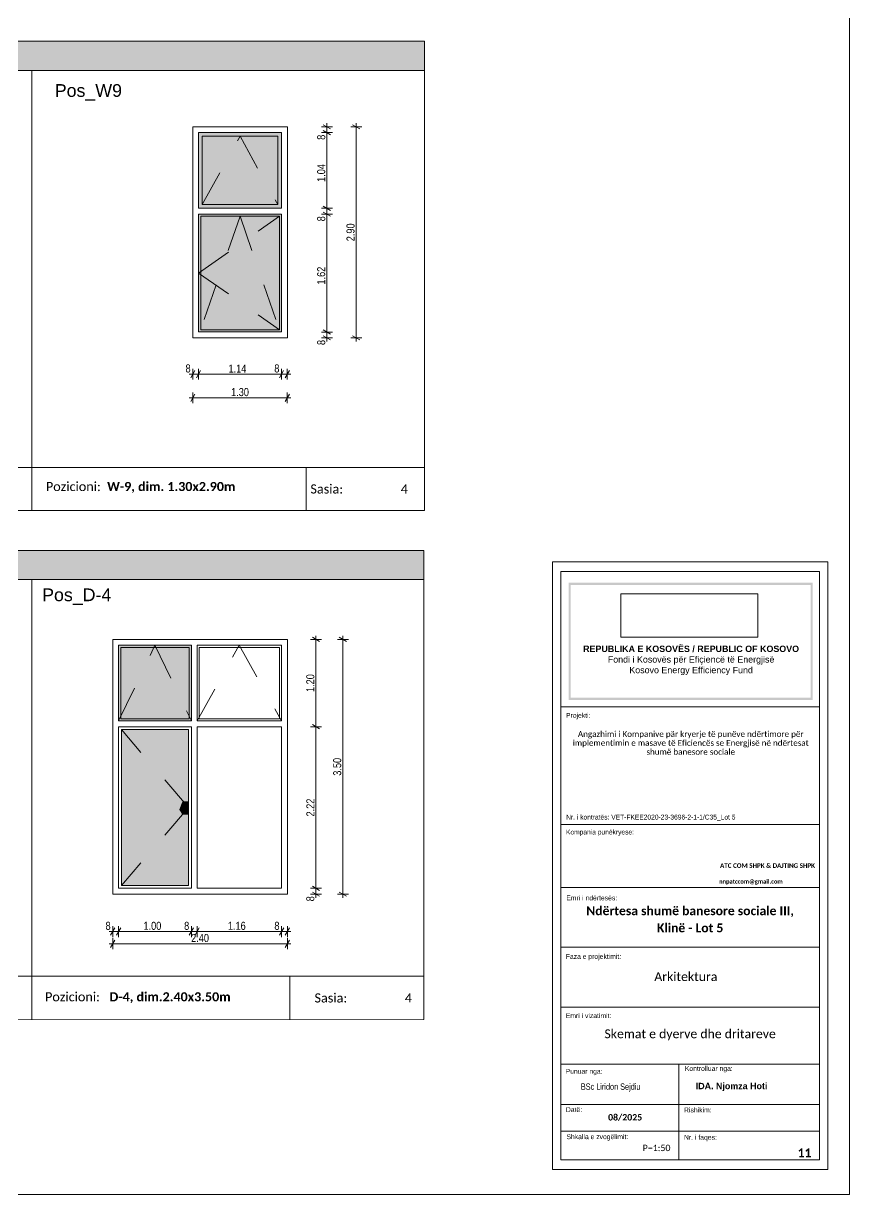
# Model space of a CAD drawing. Header units: millimetres. Extents: x 2825558 to 2855058, y -67651 to -43102.
# Drawn here: x 2843703 to 2855058, y -67651 to -51559 of the extents above; entities that cross this region are included whole.
import ezdxf

# ---------------------------------------------------------------- set-up
doc = ezdxf.new("R2010")
doc.units = ezdxf.units.MM
doc.header["$MEASUREMENT"] = 0
doc.header["$XCLIPFRAME"] = 0
doc.linetypes.add('thk_line_type', pattern=[1000, 500, -500])
for name, color, linetype, lineweight in [('Annotation - Text_Pen_No__1', 7, 'Continuous', 0), ('Dimensioning - General_Pen_No__1', 7, 'Continuous', 0), ('Dimensioning - General_Pen_No__41', 7, 'Continuous', 0), ('Lines_Pen_No__1', 7, 'Continuous', 0), ('Lines_Pen_No__41', 7, 'Continuous', 0), ('Shell - Roof_Pen_No__1', 7, 'Continuous', 0), ('Shell - Roof_Pen_No__21', 7, 'Continuous', 0), ('Shell - Roof_Pen_No__41', 7, 'Continuous', 0), ('Structural - Bearing_Pen_No__1', 7, 'Continuous', 0), ('Text blocks_Pen_No__1', 7, 'Continuous', 0)]:
    doc.layers.add(name, color=color, linetype=linetype, lineweight=lineweight)
doc.layers.add('Dimensioning - General', color=7, linetype='Continuous')
doc.layers.add('Drawing & Figure', color=7, linetype='Continuous')
for name, color, linetype, lineweight, true_color in [('Shell - Roof_Pen_No__61', 7, 'Continuous', 0, 0x6a6a6a), ('Structural - Bearing_Pen_No__102', 7, 'Continuous', 0, 0xcccccc), ('Structural - Bearing_Pen_No__105', 7, 'Continuous', 0, 0xcae6ff), ('Structural - Bearing_Pen_No__84', 7, 'Continuous', 0, 0x41c341), ('Structural - Bearing_Pen_No__86', 7, 'Continuous', 0, 0x5555ff)]:
    doc.layers.add(name, color=color, linetype=linetype, lineweight=lineweight, true_color=true_color)
doc.styles.add('GENERATED_STYLE_1', font='')
doc.styles.add('GENERATED_STYLE_2', font='')
doc.styles.add('GENERATED_STYLE_3', font='')
doc.styles.add('GENERATED_STYLE_4', font='')
doc.styles.add('GENERATED_STYLE_5', font='')
doc.styles.add('GENERATED_STYLE_6', font='')
doc.styles.get('GENERATED_STYLE_1').set_extended_font_data('Arial Narrow')
doc.styles.get('GENERATED_STYLE_2').set_extended_font_data('Arial')
doc.styles.get('GENERATED_STYLE_3').set_extended_font_data('Arial', bold=True)
doc.styles.get('GENERATED_STYLE_4').set_extended_font_data('Calibri', bold=True)
doc.styles.get('GENERATED_STYLE_5').set_extended_font_data('Calibri Light')
doc.styles.get('GENERATED_STYLE_6').set_extended_font_data('Calibri')
doc.dimstyles.new('GENERATED_STYLE__1', dxfattribs={"dimtxt": 110.000002, "dimasz": 76, "dimexe": 0.18, "dimexo": 3, "dimgap": 0.09, "dimtad": 1, "dimlfac": 0.001, "dimzin": 0, "dimdsep": 46, "dimtxsty": 'GENERATED_STYLE_1', "dimblk": 'ARROWHEAD_2', "dimblk1": 'ARROWHEAD_2', "dimblk2": 'ARROWHEAD_2', "dimcen": 0.09, "dimclrd": 7, "dimclre": 7, "dimclrt": 7, "dimadec": 0, "dimazin": 0, "dimtfac": 1, "dimtdec": 4, "dimtmove": 0, "dimatfit": 3, "dimfxl": 1, "dimtolj": 1, "dimtzin": 0, "dimarcsym": 0})
doc.dimstyles.new('GENERATED_STYLE__2', dxfattribs={"dimtxt": 110.000002, "dimasz": 76, "dimexe": 0.18, "dimexo": 3, "dimgap": 0.09, "dimtad": 1, "dimtih": 1, "dimtoh": 1, "dimlfac": 0.001, "dimzin": 0, "dimdsep": 46, "dimtxsty": 'GENERATED_STYLE_1', "dimblk": 'ARROWHEAD_2', "dimblk1": 'ARROWHEAD_2', "dimblk2": 'ARROWHEAD_2', "dimcen": 0.09, "dimclrd": 7, "dimclre": 7, "dimclrt": 7, "dimadec": 0, "dimazin": 0, "dimtfac": 1, "dimtdec": 4, "dimtmove": 0, "dimatfit": 3, "dimfxl": 1, "dimtolj": 1, "dimtzin": 0, "dimarcsym": 0})
picture_1 = doc.add_image_def('image1.png', size_in_pixel=(354, 134))

# ---------------------------------------------------------------- blocks, each defined once
blk = doc.blocks.new('*D107', base_point=(2247654, -76425))
at = {"layer": 'Dimensioning - General_Pen_No__1', "color": 7, "linetype": 'Continuous', "lineweight": 0}
for p, q in [((2844882, -64037), (2844931, -64037)), ((2844960, -63987), (2844902, -64087)), ((2844931, -64112), (2844931, -63962)), ((2844931, -64037), (2845011, -64037)), ((2845040, -63987), (2844982, -64087)), ((2845011, -64112), (2845011, -63962))]:
    blk.add_line(p, q, dxfattribs=at)
at = {"layer": 'Dimensioning - General_Pen_No__1', "color": 7, "lineweight": 0, "insert": (2844832, -64015), "char_height": 110, "attachment_point": 7, "style": 'GENERATED_STYLE_1'}
blk.add_mtext('\\A1;{\\pql;\\fArial Narrow|b0|i0|c0|p34;8}', dxfattribs=at)
blk = doc.blocks.new('ARROWHEAD_2')
at = {"color": 0, "linetype": 'Continuous', "lineweight": 0}
for p, q in [((0, 0), (-1, 0)), ((-0.38, -0.66), (0.38, 0.66))]:
    blk.add_line(p, q, dxfattribs=at)
blk = doc.blocks.new('*D108', base_point=(2247654, -76425))
at = {"layer": 'Dimensioning - General_Pen_No__1', "color": 7, "linetype": 'Continuous', "lineweight": 0}
for p, q in [((2845040, -63987), (2844982, -64087)), ((2845011, -64112), (2845011, -63962)), ((2845011, -64037), (2846011, -64037)), ((2846040, -63987), (2845982, -64087)), ((2846011, -64112), (2846011, -63962))]:
    blk.add_line(p, q, dxfattribs=at)
at = {"layer": 'Dimensioning - General_Pen_No__1', "color": 7, "lineweight": 0, "char_height": 110, "attachment_point": 7, "style": 'GENERATED_STYLE_1'}
for s, insert in [('\\A1;{\\pql;\\fArial Narrow|b0|i0|c0|p34;1.00}', (2845353, -64015)), ('\\A1;{\\pql;\\fArial Narrow|b0|i0|c0|p34;8}', (2845912, -64015))]:
    blk.add_mtext(s, dxfattribs=dict(at, insert=insert))
blk = doc.blocks.new('*D109', base_point=(2247654, -76425))
at = {"layer": 'Dimensioning - General_Pen_No__1', "color": 7, "linetype": 'Continuous', "lineweight": 0}
for p, q in [((2846040, -63987), (2845982, -64087)), ((2846011, -64112), (2846011, -63962)), ((2846011, -64037), (2846091, -64037)), ((2846120, -63987), (2846062, -64087)), ((2846091, -64112), (2846091, -63962))]:
    blk.add_line(p, q, dxfattribs=at)
blk = doc.blocks.new('*D110', base_point=(2247654, -76425))
at = {"layer": 'Dimensioning - General_Pen_No__1', "color": 7, "linetype": 'Continuous', "lineweight": 0}
for p, q in [((2846120, -63987), (2846062, -64087)), ((2846091, -64112), (2846091, -63962)), ((2846091, -64037), (2847251, -64037)), ((2847280, -63987), (2847222, -64087)), ((2847251, -64112), (2847251, -63962))]:
    blk.add_line(p, q, dxfattribs=at)
at = {"layer": 'Dimensioning - General_Pen_No__1', "color": 7, "lineweight": 0, "char_height": 110, "attachment_point": 7, "style": 'GENERATED_STYLE_1'}
for s, insert in [('\\A1;{\\pql;\\fArial Narrow|b0|i0|c0|p34;1.16}', (2846513, -64015)), ('\\A1;{\\pql;\\fArial Narrow|b0|i0|c0|p34;8}', (2847152, -64015))]:
    blk.add_mtext(s, dxfattribs=dict(at, insert=insert))
blk = doc.blocks.new('*D111', base_point=(2247654, -76425))
at = {"layer": 'Dimensioning - General_Pen_No__1', "color": 7, "linetype": 'Continuous', "lineweight": 0}
for p, q in [((2847280, -63987), (2847222, -64087)), ((2847251, -64112), (2847251, -63962)), ((2847251, -64037), (2847331, -64037)), ((2847302, -64087), (2847360, -63987)), ((2847331, -64112), (2847331, -63962)), ((2847331, -64037), (2847380, -64037))]:
    blk.add_line(p, q, dxfattribs=at)
blk = doc.blocks.new('*D112', base_point=(2247654, -76425))
at = {"layer": 'Dimensioning - General_Pen_No__1', "color": 7, "linetype": 'Continuous', "lineweight": 0}
for p, q in [((2844882, -64204), (2844931, -64204)), ((2844960, -64154), (2844902, -64254)), ((2844931, -64279), (2844931, -64129)), ((2844931, -64204), (2847331, -64204)), ((2847302, -64254), (2847360, -64154)), ((2847331, -64279), (2847331, -64129)), ((2847331, -64204), (2847380, -64204))]:
    blk.add_line(p, q, dxfattribs=at)
at = {"layer": 'Dimensioning - General_Pen_No__1', "color": 7, "lineweight": 0, "insert": (2846008, -64182), "char_height": 110, "attachment_point": 7, "style": 'GENERATED_STYLE_1'}
blk.add_mtext('\\A1;{\\pql;\\fArial Narrow|b0|i0|c0|p34;2.40}', dxfattribs=at)
blk = doc.blocks.new('*D113', base_point=(2247654, -76425))
at = {"layer": 'Dimensioning - General_Pen_No__1', "color": 7, "linetype": 'Continuous', "lineweight": 0}
for p, q in [((2847799, -63443), (2847649, -63443)), ((2847799, -63523), (2847649, -63523)), ((2847674, -63414), (2847774, -63472)), ((2847674, -63494), (2847774, -63552)), ((2847724, -63523), (2847724, -63443)), ((2847724, -63572), (2847724, -63523))]:
    blk.add_line(p, q, dxfattribs=at)
at = {"layer": 'Dimensioning - General_Pen_No__1', "color": 7, "lineweight": 0, "insert": (2847702, -63622), "char_height": 110, "attachment_point": 7, "rotation": 90, "style": 'GENERATED_STYLE_1'}
blk.add_mtext('\\A1;{\\pql;\\fArial Narrow|b0|i0|c0|p34;8}', dxfattribs=at)
blk = doc.blocks.new('*D114', base_point=(2247654, -76425))
at = {"layer": 'Dimensioning - General_Pen_No__1', "color": 7, "linetype": 'Continuous', "lineweight": 0}
for p, q in [((2847799, -61223), (2847649, -61223)), ((2847674, -61194), (2847774, -61252)), ((2847724, -63443), (2847724, -61223)), ((2847799, -63443), (2847649, -63443)), ((2847674, -63414), (2847774, -63472))]:
    blk.add_line(p, q, dxfattribs=at)
at = {"layer": 'Dimensioning - General_Pen_No__1', "color": 7, "lineweight": 0, "insert": (2847702, -62456), "char_height": 110, "attachment_point": 7, "rotation": 90, "style": 'GENERATED_STYLE_1'}
blk.add_mtext('\\A1;{\\pql;\\fArial Narrow|b0|i0|c0|p34;2.22}', dxfattribs=at)
blk = doc.blocks.new('*D115', base_point=(2247654, -76425))
at = {"layer": 'Dimensioning - General_Pen_No__1', "color": 7, "linetype": 'Continuous', "lineweight": 0}
for p, q in [((2847799, -60023), (2847649, -60023)), ((2847774, -60052), (2847674, -59994)), ((2847724, -60023), (2847724, -59974)), ((2847724, -61223), (2847724, -60023)), ((2847799, -61223), (2847649, -61223)), ((2847674, -61194), (2847774, -61252))]:
    blk.add_line(p, q, dxfattribs=at)
at = {"layer": 'Dimensioning - General_Pen_No__1', "color": 7, "lineweight": 0, "insert": (2847702, -60746), "char_height": 110, "attachment_point": 7, "rotation": 90, "style": 'GENERATED_STYLE_1'}
blk.add_mtext('\\A1;{\\pql;\\fArial Narrow|b0|i0|c0|p34;1.20}', dxfattribs=at)
blk = doc.blocks.new('*D116', base_point=(2247654, -76425))
at = {"layer": 'Dimensioning - General_Pen_No__1', "color": 7, "linetype": 'Continuous', "lineweight": 0}
for p, q in [((2848169, -60023), (2848019, -60023)), ((2848144, -60052), (2848044, -59994)), ((2848094, -60023), (2848094, -59974)), ((2848094, -63523), (2848094, -60023)), ((2848169, -63523), (2848019, -63523)), ((2848044, -63494), (2848144, -63552)), ((2848094, -63572), (2848094, -63523))]:
    blk.add_line(p, q, dxfattribs=at)
at = {"layer": 'Dimensioning - General_Pen_No__1', "color": 7, "lineweight": 0, "insert": (2848072, -61896), "char_height": 110, "attachment_point": 7, "rotation": 90, "style": 'GENERATED_STYLE_1'}
blk.add_mtext('\\A1;{\\pql;\\fArial Narrow|b0|i0|c0|p34;3.50}', dxfattribs=at)
blk = doc.blocks.new('*D117', base_point=(2247654, -76425))
at = {"layer": 'Dimensioning - General_Pen_No__1', "color": 7, "linetype": 'Continuous', "lineweight": 0}
for p, q in [((2846030, -56453), (2846030, -56303)), ((2846110, -56453), (2846110, -56303)), ((2845981, -56378), (2846030, -56378)), ((2846059, -56328), (2846002, -56428)), ((2846030, -56378), (2846110, -56378)), ((2846139, -56328), (2846082, -56428))]:
    blk.add_line(p, q, dxfattribs=at)
at = {"layer": 'Dimensioning - General_Pen_No__1', "color": 7, "lineweight": 0, "insert": (2845931, -56356), "char_height": 110, "attachment_point": 7, "style": 'GENERATED_STYLE_1'}
blk.add_mtext('\\A1;{\\pql;\\fArial Narrow|b0|i0|c0|p34;8}', dxfattribs=at)
blk = doc.blocks.new('*D118', base_point=(2247654, -76425))
at = {"layer": 'Dimensioning - General_Pen_No__1', "color": 7, "linetype": 'Continuous', "lineweight": 0}
for p, q in [((2846110, -56453), (2846110, -56303)), ((2847250, -56453), (2847250, -56303)), ((2846139, -56328), (2846082, -56428)), ((2846110, -56378), (2847250, -56378)), ((2847279, -56328), (2847222, -56428))]:
    blk.add_line(p, q, dxfattribs=at)
at = {"layer": 'Dimensioning - General_Pen_No__1', "color": 7, "lineweight": 0, "char_height": 110, "attachment_point": 7, "style": 'GENERATED_STYLE_1'}
for s, insert in [('\\A1;{\\pql;\\fArial Narrow|b0|i0|c0|p34;1.14}', (2846522, -56356)), ('\\A1;{\\pql;\\fArial Narrow|b0|i0|c0|p34;8}', (2847151, -56356))]:
    blk.add_mtext(s, dxfattribs=dict(at, insert=insert))
blk = doc.blocks.new('*D119', base_point=(2247654, -76425))
at = {"layer": 'Dimensioning - General_Pen_No__1', "color": 7, "linetype": 'Continuous', "lineweight": 0}
for p, q in [((2847250, -56453), (2847250, -56303)), ((2847330, -56453), (2847330, -56303)), ((2847279, -56328), (2847222, -56428)), ((2847250, -56378), (2847330, -56378)), ((2847302, -56428), (2847359, -56328)), ((2847330, -56378), (2847379, -56378))]:
    blk.add_line(p, q, dxfattribs=at)
blk = doc.blocks.new('*D120', base_point=(2247654, -76425))
at = {"layer": 'Dimensioning - General_Pen_No__1', "color": 7, "linetype": 'Continuous', "lineweight": 0}
for p, q in [((2846030, -56778), (2846030, -56628)), ((2847330, -56778), (2847330, -56628)), ((2845981, -56703), (2846030, -56703)), ((2846059, -56653), (2846002, -56753)), ((2846030, -56703), (2847330, -56703)), ((2847302, -56753), (2847359, -56653)), ((2847330, -56703), (2847379, -56703))]:
    blk.add_line(p, q, dxfattribs=at)
at = {"layer": 'Dimensioning - General_Pen_No__1', "color": 7, "lineweight": 0, "insert": (2846557, -56681), "char_height": 110, "attachment_point": 7, "style": 'GENERATED_STYLE_1'}
blk.add_mtext('\\A1;{\\pql;\\fArial Narrow|b0|i0|c0|p34;1.30}', dxfattribs=at)
blk = doc.blocks.new('*D121', base_point=(2247654, -76425))
at = {"layer": 'Dimensioning - General_Pen_No__1', "color": 7, "linetype": 'Continuous', "lineweight": 0}
for p, q in [((2847949, -55799), (2847799, -55799)), ((2847824, -55770), (2847924, -55828)), ((2847874, -55879), (2847874, -55799)), ((2847949, -55879), (2847799, -55879)), ((2847824, -55850), (2847924, -55908)), ((2847874, -55928), (2847874, -55879))]:
    blk.add_line(p, q, dxfattribs=at)
at = {"layer": 'Dimensioning - General_Pen_No__1', "color": 7, "lineweight": 0, "insert": (2847852, -55978), "char_height": 110, "attachment_point": 7, "rotation": 90, "style": 'GENERATED_STYLE_1'}
blk.add_mtext('\\A1;{\\pql;\\fArial Narrow|b0|i0|c0|p34;8}', dxfattribs=at)
blk = doc.blocks.new('*D122', base_point=(2247654, -76425))
at = {"layer": 'Dimensioning - General_Pen_No__1', "color": 7, "linetype": 'Continuous', "lineweight": 0}
for p, q in [((2847949, -54179), (2847799, -54179)), ((2847824, -54150), (2847924, -54208)), ((2847874, -55799), (2847874, -54179)), ((2847949, -55799), (2847799, -55799)), ((2847824, -55770), (2847924, -55828))]:
    blk.add_line(p, q, dxfattribs=at)
at = {"layer": 'Dimensioning - General_Pen_No__1', "color": 7, "lineweight": 0, "char_height": 110, "attachment_point": 7, "rotation": 90, "style": 'GENERATED_STYLE_1'}
for s, insert in [('\\A1;{\\pql;\\fArial Narrow|b0|i0|c0|p34;8}', (2847852, -54278)), ('\\A1;{\\pql;\\fArial Narrow|b0|i0|c0|p34;1.62}', (2847852, -55147))]:
    blk.add_mtext(s, dxfattribs=dict(at, insert=insert))
blk = doc.blocks.new('*D123', base_point=(2247654, -76425))
at = {"layer": 'Dimensioning - General_Pen_No__1', "color": 7, "linetype": 'Continuous', "lineweight": 0}
for p, q in [((2847824, -54070), (2847924, -54128)), ((2847949, -54099), (2847799, -54099)), ((2847949, -54179), (2847799, -54179)), ((2847824, -54150), (2847924, -54208)), ((2847874, -54179), (2847874, -54099))]:
    blk.add_line(p, q, dxfattribs=at)
blk = doc.blocks.new('*D124', base_point=(2247654, -76425))
at = {"layer": 'Dimensioning - General_Pen_No__1', "color": 7, "linetype": 'Continuous', "lineweight": 0}
for p, q in [((2847949, -53059), (2847799, -53059)), ((2847824, -53030), (2847924, -53088)), ((2847874, -54099), (2847874, -53059)), ((2847824, -54070), (2847924, -54128)), ((2847949, -54099), (2847799, -54099))]:
    blk.add_line(p, q, dxfattribs=at)
at = {"layer": 'Dimensioning - General_Pen_No__1', "color": 7, "lineweight": 0, "char_height": 110, "attachment_point": 7, "rotation": 90, "style": 'GENERATED_STYLE_1'}
for s, insert in [('\\A1;{\\pql;\\fArial Narrow|b0|i0|c0|p34;8}', (2847852, -53158)), ('\\A1;{\\pql;\\fArial Narrow|b0|i0|c0|p34;1.04}', (2847852, -53737))]:
    blk.add_mtext(s, dxfattribs=dict(at, insert=insert))
blk = doc.blocks.new('*D125', base_point=(2247654, -76425))
at = {"layer": 'Dimensioning - General_Pen_No__1', "color": 7, "linetype": 'Continuous', "lineweight": 0}
for p, q in [((2847874, -52979), (2847874, -52930)), ((2847949, -52979), (2847799, -52979)), ((2847949, -53059), (2847799, -53059)), ((2847924, -53008), (2847824, -52950)), ((2847824, -53030), (2847924, -53088)), ((2847874, -53059), (2847874, -52979))]:
    blk.add_line(p, q, dxfattribs=at)
blk = doc.blocks.new('*D126', base_point=(2247654, -76425))
at = {"layer": 'Dimensioning - General_Pen_No__1', "color": 7, "linetype": 'Continuous', "lineweight": 0}
for p, q in [((2848277, -52979), (2848277, -52930)), ((2848352, -52979), (2848202, -52979)), ((2848327, -53008), (2848227, -52950)), ((2848277, -55879), (2848277, -52979)), ((2848352, -55879), (2848202, -55879)), ((2848227, -55850), (2848327, -55908)), ((2848277, -55928), (2848277, -55879))]:
    blk.add_line(p, q, dxfattribs=at)
at = {"layer": 'Dimensioning - General_Pen_No__1', "color": 7, "lineweight": 0, "insert": (2848255, -54552), "char_height": 110, "attachment_point": 7, "rotation": 90, "style": 'GENERATED_STYLE_1'}
blk.add_mtext('\\A1;{\\pql;\\fArial Narrow|b0|i0|c0|p34;2.90}', dxfattribs=at)

msp = doc.modelspace()

# ---------------------------------------------------------------- hatches: boundary and pattern name
at = {"layer": 'Structural - Bearing_Pen_No__1', "linetype": 'Continuous', "lineweight": 0}
msp.add_hatch(color=9, dxfattribs=at).paths.add_polyline_path([(2845970.975, -62332.949), (2845970.975, -62252.747), (2845892.908, -62252.747), (2845852.807, -62358.728), (2845892.908, -62424.609), (2845970.975, -62424.609)])
at = {"layer": 'Structural - Bearing_Pen_No__102', "linetype": 'Continuous', "lineweight": 0, "true_color": 0xf2f2f2}
msp.add_hatch(color=7, dxfattribs=at).paths.add_polyline_path([(2849217.419, -51804.288), (2827617.97, -51804.288), (2827617.97, -52205.065), (2849217.419, -52205.065)])
at = {"layer": 'Structural - Bearing_Pen_No__105', "linetype": 'Continuous', "lineweight": 0, "true_color": 0xf1f8ff}
for points in [[(2846110.37, -54098.719), (2847250.37, -54098.719), (2847250.37, -53058.719), (2846110.37, -53058.719)], [(2846160.914, -54048.175), (2847199.826, -54048.175), (2847199.826, -53109.263), (2846160.914, -53109.263)], [(2846110.37, -55798.719), (2847250.37, -55798.719), (2847250.37, -54178.719), (2846110.37, -54178.719)], [(2846110.37, -55798.719), (2847250.37, -55798.719), (2847250.37, -54178.719), (2846110.37, -54178.719)], [(2846010.975, -60102.949), (2845010.975, -60102.949), (2845010.975, -61142.949), (2846010.975, -61142.949)], [(2845050.975, -63402.949), (2845970.975, -63402.949), (2845970.975, -61262.949), (2845050.975, -61262.949)]]:
    msp.add_hatch(color=7, dxfattribs=at).paths.add_polyline_path(points)
at = {"layer": 'Structural - Bearing_Pen_No__84', "linetype": 'Continuous', "lineweight": 0, "true_color": 0xcff0cf}
msp.add_hatch(color=254, dxfattribs=at).paths.add_polyline_path([(2849208.053, -58799.92), (2827617.97, -58799.92), (2827617.97, -59200.697), (2849208.053, -59200.697)])
at = {"layer": 'Structural - Bearing_Pen_No__86', "linetype": 'Continuous', "lineweight": 0, "true_color": 0x5555ff}
for points in [[(2851195.908, -59244.399), (2851831.528, -59244.399), (2851831.528, -59273.208), (2851224.717, -59273.208), (2851224.717, -60786.282), (2851195.908, -60786.282)], [(2851500.976, -59273.208), (2851500.976, -59244.399), (2854551.86, -59244.399), (2854551.86, -60786.282), (2854523.051, -60786.282), (2854523.051, -59273.208)], [(2851195.908, -60260.899), (2851224.717, -60260.899), (2851224.717, -60824.981), (2851831.528, -60824.981), (2851831.528, -60853.79), (2851195.908, -60853.79)], [(2851500.976, -60853.79), (2851500.976, -60824.981), (2854523.051, -60824.981), (2854523.051, -60260.899), (2854551.86, -60260.899), (2854551.86, -60853.79)]]:
    msp.add_hatch(color=173, dxfattribs=at).paths.add_polyline_path(points)

# ---------------------------------------------------------------- linework, layer by layer
at = {"layer": 'Lines_Pen_No__1', "color": 7, "linetype": 'Continuous', "lineweight": 0}
for p, q in [((2843817.557, -52205.065), (2843817.557, -58250.33)), ((2849217.419, -52205.065), (2849217.419, -58250.33))]:
    msp.add_line(p, q, dxfattribs=at)
at = {"layer": 'Lines_Pen_No__41', "color": 7, "linetype": 'Continuous', "lineweight": 0}
for p, q in [((2846110.37, -54098.719), (2847250.37, -54098.719)), ((2846110.37, -54178.719), (2847250.37, -54178.719)), ((2846139.61, -54208.016), (2847221.016, -54208.016)), ((2840286.459, -58250.33), (2849217.419, -58250.33)), ((2841335.164, -59200.697), (2846502.89, -59200.697)), ((2843817.557, -59200.697), (2843817.557, -65247.719)), ((2843817.557, -59200.697), (2843817.557, -65247.719)), ((2843817.557, -59200.697), (2843817.557, -65247.719)), ((2843817.557, -59200.697), (2843817.557, -65247.719)), ((2843817.557, -65247.719), (2843817.557, -59200.697)), ((2843817.557, -59200.697), (2843817.557, -65247.719)), ((2843817.557, -59200.697), (2843817.557, -65245.961)), ((2843817.557, -59200.697), (2843817.557, -65245.961)), ((2843817.557, -59200.697), (2843817.557, -65245.961)), ((2843817.557, -59200.697), (2843817.557, -65245.961)), ((2843817.557, -65245.961), (2843817.557, -59200.697)), ((2843817.557, -59200.697), (2843817.557, -65248.743)), ((2843817.557, -65247.719), (2843817.557, -59200.697)), ((2849208.053, -65247.719), (2849208.053, -59200.697)), ((2846010.975, -61142.949), (2846010.975, -60102.949)), ((2846090.975, -61142.949), (2846090.975, -60102.949)), ((2847250.975, -61142.949), (2847250.975, -60102.949)), ((2845010.975, -61142.949), (2845910.975, -61142.949)), ((2845990.975, -61142.949), (2846010.975, -61142.949)), ((2846090.975, -61142.949), (2846590.975, -61142.949)), ((2846481.584, -61142.949), (2847250.975, -61142.949)), ((2845010.975, -61222.949), (2846001.671, -61222.949)), ((2845050.975, -61262.949), (2845970.975, -61262.949)), ((2845970.975, -63402.949), (2845970.975, -61262.949)), ((2845990.975, -61222.949), (2846010.975, -61222.949)), ((2846010.975, -63442.949), (2846010.975, -61222.949)), ((2846090.975, -63442.949), (2846090.975, -61222.949)), ((2846090.975, -61222.949), (2847250.975, -61222.949)), ((2846660.975, -61222.949), (2847250.975, -61222.949)), ((2827617.97, -64651.99), (2849208.053, -64651.99)), ((2849208.053, -65246.95), (2827617.97, -65250.867))]:
    msp.add_line(p, q, dxfattribs=at)
at = {"layer": 'Lines_Pen_No__41', "color": 7, "linetype": 'thk_line_type', "lineweight": 0}
for p, q in [((2846110.37, -54988.719), (2847221.016, -54208.016)), ((2846680.313, -54208.016), (2846139.61, -55769.422)), ((2846680.313, -54208.016), (2847221.016, -55769.422)), ((2846110.37, -54988.719), (2847221.016, -55769.422)), ((2845970.975, -62332.949), (2845050.975, -61262.949)), ((2845970.975, -62332.949), (2845050.975, -63402.949))]:
    msp.add_line(p, q, dxfattribs=at)
at = {"layer": 'Lines_Pen_No__41', "color": 7, "linetype": 'Continuous', "lineweight": 0}
for points in [[(2846030.37, -55878.719), (2847330.37, -55878.719), (2847330.37, -52978.719), (2846030.37, -52978.719)], [(2844930.975, -63522.949), (2847330.975, -63522.949), (2847330.975, -60022.949), (2844930.975, -60022.949)]]:
    msp.add_lwpolyline(points, close=True, dxfattribs=at)
for points in [[(2846110.37, -54178.719), (2846110.37, -55798.719), (2847250.37, -55798.719), (2847250.37, -54178.719)], [(2846139.61, -54208.016), (2846139.61, -55769.422), (2847221.016, -55769.422), (2847221.016, -54208.016)], [(2845910.975, -60102.949), (2845010.975, -60102.949), (2845010.975, -61142.949)], [(2846010.975, -60102.949), (2845990.975, -60102.949)], [(2847250.975, -60102.949), (2846090.975, -60102.949)], [(2845010.975, -61222.949), (2845010.975, -63442.949), (2846010.975, -63442.949)], [(2845050.975, -61262.949), (2845050.975, -63402.949), (2845870.975, -63402.949)], [(2846660.975, -63442.949), (2847250.975, -63442.949), (2847250.975, -61222.949)], [(2846090.975, -63442.949), (2846660.975, -63442.949)]]:
    msp.add_lwpolyline(points, dxfattribs=at)
at = {"layer": 'Shell - Roof_Pen_No__1', "color": 7, "linetype": 'thk_line_type', "lineweight": 0}
for p, q in [((2846160.914, -54048.175), (2846680.37, -53109.263)), ((2846680.37, -53109.263), (2847199.826, -54048.175)), ((2845010.975, -61142.949), (2845510.975, -60102.949)), ((2845510.975, -60102.949), (2846010.975, -61142.949)), ((2846090.975, -61142.949), (2846667.306, -60102.949)), ((2846667.306, -60102.949), (2847250.975, -61142.949))]:
    msp.add_line(p, q, dxfattribs=at)
at = {"layer": 'Shell - Roof_Pen_No__1', "color": 7, "linetype": 'Continuous', "lineweight": 0}
for p, q in [((2850974.596, -58956.689), (2854757.579, -58956.689)), ((2850974.596, -62568.344), (2850974.596, -58956.689)), ((2854757.579, -58956.689), (2854757.579, -67306.847)), ((2851089.832, -62568.344), (2851089.832, -59087.945)), ((2851089.832, -59087.945), (2854642.343, -59087.945)), ((2854642.343, -59087.945), (2854642.343, -62568.344)), ((2845981.592, -60132.332), (2845040.358, -60132.332)), ((2845040.358, -60132.332), (2845040.358, -61113.566)), ((2845981.592, -61113.566), (2845981.592, -60132.332)), ((2847221.592, -60132.332), (2846120.358, -60132.332)), ((2846120.358, -60132.332), (2846120.358, -61113.566)), ((2847221.592, -61113.566), (2847221.592, -60132.332)), ((2854642.343, -60950.26), (2851089.832, -60950.26)), ((2845040.358, -61113.566), (2845981.592, -61113.566)), ((2846120.358, -61113.566), (2847221.592, -61113.566)), ((2851089.832, -67171.613), (2851089.832, -61232.941)), ((2854642.343, -61232.941), (2854642.343, -67171.613)), ((2854642.343, -62568.344), (2851089.832, -62568.344)), ((2854642.343, -62568.344), (2851089.832, -62568.344)), ((2854642.343, -63432.426), (2851089.832, -63432.426)), ((2854642.343, -64253.489), (2851089.832, -64253.489)), ((2854642.343, -65074.551), (2851089.832, -65074.551)), ((2854642.343, -65860.664), (2851089.832, -65860.664)), ((2852711.751, -65860.664), (2852711.751, -67171.613)), ((2854642.343, -66414.178), (2851089.832, -66414.178)), ((2854642.343, -66778.105), (2851089.832, -66778.105)), ((2854642.343, -67171.613), (2851089.832, -67171.613)), ((2854757.579, -67306.847), (2850974.596, -67306.847))]:
    msp.add_line(p, q, dxfattribs=at)
at = {"layer": 'Shell - Roof_Pen_No__21', "color": 7, "linetype": 'Continuous', "lineweight": 0}
for p, q in [((2855057.579, -67651.285), (2855057.579, -43102.356)), ((2855057.579, -67651.285), (2855057.579, -53252.356)), ((2825557.579, -67651.285), (2855057.579, -67651.285))]:
    msp.add_line(p, q, dxfattribs=at)
at = {"layer": 'Shell - Roof_Pen_No__41', "color": 7, "linetype": 'Continuous', "lineweight": 0}
for p, q in [((2827617.97, -57658.572), (2849217.419, -57658.572)), ((2847589.811, -57658.572), (2847589.811, -58250.33)), ((2847363.581, -64651.99), (2847363.581, -65247.719))]:
    msp.add_line(p, q, dxfattribs=at)
at = {"layer": 'Shell - Roof_Pen_No__61', "color": 251, "linetype": 'Continuous', "lineweight": 0, "true_color": 0x6a6a6a}
msp.add_line((2850974.596, -67306.847), (2850974.596, -61232.941), dxfattribs=at)
at = {"layer": 'Structural - Bearing_Pen_No__1', "color": 7, "linetype": 'Continuous', "lineweight": 0, "flags": 128}
for points in [[(2849217.419, -51804.288), (2827617.97, -51804.288), (2827617.97, -52205.065), (2849217.419, -52205.065)], [(2846110.37, -54098.719), (2847250.37, -54098.719), (2847250.37, -53058.719), (2846110.37, -53058.719)], [(2846160.914, -54048.175), (2847199.826, -54048.175), (2847199.826, -53109.263), (2846160.914, -53109.263)], [(2846110.37, -55798.719), (2847250.37, -55798.719), (2847250.37, -54178.719), (2846110.37, -54178.719)], [(2846110.37, -55798.719), (2847250.37, -55798.719), (2847250.37, -54178.719), (2846110.37, -54178.719)], [(2849208.053, -58799.92), (2827617.97, -58799.92), (2827617.97, -59200.697), (2849208.053, -59200.697)], [(2846010.975, -60102.949), (2845010.975, -60102.949), (2845010.975, -61142.949), (2846010.975, -61142.949)], [(2845050.975, -63402.949), (2845970.975, -63402.949), (2845970.975, -61262.949), (2845050.975, -61262.949)], [(2845970.975, -62332.949), (2845970.975, -62252.747), (2845892.908, -62252.747), (2845852.807, -62358.728), (2845892.908, -62424.609), (2845970.975, -62424.609)]]:
    msp.add_lwpolyline(points, close=True, dxfattribs=at)

# ---------------------------------------------------------------- texts
at = {"layer": 'Annotation - Text_Pen_No__1', "color": 7}
for s, style, p in [('IDA. Njomza Hoti', 'GENERATED_STYLE_3', (2852943.321, -66203.246)), ('08/2025', 'GENERATED_STYLE_4', (2851738.777, -66633.308))]:
    msp.add_text(s, height=87.5, dxfattribs=dict(at, style=style)).set_placement(p)
at = {"layer": 'Annotation - Text_Pen_No__1', "color": 7, "linetype": 'Continuous', "lineweight": 0, "attachment_point": 2}
for s, insert, char_height, style in [('\\A1;{\\pqc;\\fArial|b1|i0|c0|p34;REPUBLIKA E KOSOVËS / REPUBLIC OF KOSOVO\\P\\pqc;\\fArial|b0|i0|c0|p34;Fondi i Kosovës për Efiçiencë të Energjisë\\P\\pqc;\\fArial|b0|i0|c0|p34;Kosovo Energy Efficiency Fund\\P\\pqc;\\fArial|b1|i0|c0|p34;\\H1.042194x;}', (2852879.319, -60108.372), 87.5, 'GENERATED_STYLE_3'), ('\\A1;{\\pqc;\\fCalibri|b0|i0|c0|p34;Arkitektura}', (2852807.241, -64595.631), 121.25, 'GENERATED_STYLE_6'), ('\\A1;{\\pqc;\\fCalibri|b0|i0|c0|p34;Skemat e dyerve \\fCalibri|b0|i0|c0|p34;dhe\\fCalibri|b0|i0|c0|p34; dritar\\fCalibri|b0|i0|c0|p34;e\\fCalibri|b0|i0|c0|p34;ve}', (2852866.087, -65381.744), 121.25, 'GENERATED_STYLE_6'), ('\\A1;{\\pqc;\\fCalibri|b0|i0|c0|p34;P=1:\\fCalibri|b0|i0|c0|p34;50}', (2852404.534, -66966.561), 87.5, 'GENERATED_STYLE_6'), ('\\A1;{\\pqc;\\fCalibri|b1|i0|c0|p34; 1\\fCalibri|b1|i0|c0|p34;1}', (2854417.071, -67017.058), 121.25, 'GENERATED_STYLE_4')]:
    msp.add_mtext(s, dxfattribs=dict(at, insert=insert, char_height=char_height, style=style))
at = {"layer": 'Annotation - Text_Pen_No__1', "color": 7, "linetype": 'Continuous', "lineweight": 5, "insert": (2852874.571, -61282.54), "char_height": 80, "width": 3398.99768, "attachment_point": 2, "line_spacing_factor": 0.919632, "style": 'GENERATED_STYLE_5'}
msp.add_mtext('\\A1;\\pxqc;{\\fCalibri Light|b0|i0|c0|p34;Angazhimi i Kompanive pär kryerje të punëve ndërtimore për implementimin e masave të Eficiencës se Energjisë në ndërtesat shumë banesore sociale}', dxfattribs=at)
at = {"layer": 'Annotation - Text_Pen_No__1', "color": 7, "linetype": 'Continuous', "lineweight": 5, "attachment_point": 2}
for s, insert, char_height, style in [('\\A1;\\pxqc;ATC COM SHPK & DAJTING SHPK ', (2853929.617, -63099.417), 62.5, 'GENERATED_STYLE_4'), ('\\A1;\\pxqc;BSc Liridon Sejdiu', (2851773.567, -66124.066), 87.5, 'GENERATED_STYLE_1')]:
    msp.add_mtext(s, dxfattribs=dict(at, insert=insert, char_height=char_height, style=style))
at = {"layer": 'Annotation - Text_Pen_No__1', "color": 7, "linetype": 'Continuous', "lineweight": 0, "insert": (2852866.087, -63691.17), "char_height": 121.25, "attachment_point": 2, "line_spacing_factor": 1.16153, "style": 'GENERATED_STYLE_4'}
msp.add_mtext('\\pxqc;\\A1;Ndërtesa shumë banesore sociale III, \\PKlinë - Lot 5', dxfattribs=at)
at = {"layer": 'Dimensioning - General_Pen_No__41', "color": 7, "linetype": 'Continuous', "lineweight": 0, "char_height": 66.6875, "attachment_point": 7}
for s, insert, style in [('\\A1;{\\pql;\\fArial|b0|i0|c0|p34;Projekti:}', (2851160.267, -61120.529), 'GENERATED_STYLE_2'), ('\\A1;\\pxql;Nr. i kontratës: VET-FKEE2020-23-3696-2-1-1/C35_Lot 5', (2851162.14, -62517.325), 'GENERATED_STYLE_1'), ('\\pxql;\\A1;Kompania punëkryese:', (2851159.813, -62723.2), 'GENERATED_STYLE_1'), ('\\A1;{\\pql;\\fArial|b0|i0|c0|p34;Emri i ndërtesës:}', (2851164.095, -63609.303), 'GENERATED_STYLE_2'), ('\\A1;{\\pql;\\fArial|b0|i0|c0|p34;Faza e projektimit:}', (2851156.997, -64432.791), 'GENERATED_STYLE_2'), ('\\A1;{\\pql;\\fArial|b0|i0|c0|p34;Emri i vizatimit:}', (2851157.229, -65226.93), 'GENERATED_STYLE_2'), ('\\A1;{\\pql;\\fArial|b0|i0|c0|p34;Punuar nga:}', (2851155.149, -66011.211), 'GENERATED_STYLE_2'), ('\\A1;{\\pql;\\fArial|b0|i0|c0|p34;Kontrolluar nga:}', (2852793.968, -65971.854), 'GENERATED_STYLE_2'), ('\\A1;{\\pql;\\fArial|b0|i0|c0|p34;Datë:}', (2851159.152, -66518.604), 'GENERATED_STYLE_2'), ('\\A1;{\\pql;\\fArial|b0|i0|c0|p34;Rishikim:}', (2852783.071, -66522.715), 'GENERATED_STYLE_2'), ('\\A1;{\\pql;\\fArial|b0|i0|c0|p34;Shkalla e zvogëlimit:}', (2851166.569, -66909.905), 'GENERATED_STYLE_2'), ('\\A1;{\\pql;\\fArial|b0|i0|c0|p34;Nr. i faqes:}', (2852782.479, -66917.703), 'GENERATED_STYLE_2')]:
    msp.add_mtext(s, dxfattribs=dict(at, insert=insert, style=style))
at = {"layer": 'Dimensioning - General_Pen_No__41', "color": 7, "linetype": 'Continuous', "lineweight": 5, "insert": (2853264.641, -63393.022), "char_height": 57.5, "attachment_point": 7, "line_spacing_factor": 0.922253, "style": 'GENERATED_STYLE_1'}
msp.add_mtext('\\A1;\\pxql,t6.4112,13.191,20.438,28.538;{\\fCalibri|b1|i0|c0|p34;nnpatccom@gmail.com}', dxfattribs=at)
at = {"layer": 'Text blocks_Pen_No__1', "color": 7, "linetype": 'Continuous', "lineweight": 0}
for s, insert, char_height, attachment_point, style in [('\\A1;{\\pqc;\\fArial|b0|i0|c0|p34;Pos_W\\fArial|b0|i0|c0|p34;9}', (2844595.709, -52393.134), 175, 2, 'GENERATED_STYLE_2'), ('\\A1;{\\pql;\\fCalibri|b0|i0|c0|p34;Pozicioni: \\fCalibri|b1|i0|c0|p34; W-9, dim. \\fCalibri|b1|i0|c0|p34;1.3\\fCalibri|b1|i0|c0|p34;0x\\fCalibri|b1|i0|c0|p34;2.9\\fCalibri|b1|i0|c0|p34;0m}', (2844012.228, -57859.599), 125, 1, 'GENERATED_STYLE_6'), ('\\A1;{\\pql;\\fCalibri|b0|i0|c0|p34;Sasia:   \\fCalibri|b0|i0|c0|p34;    \\fCalibri|b0|i0|c0|p34;           \\fCalibri|b0|i0|c0|p34;4}', (2847647.187, -57893.325), 125, 1, 'GENERATED_STYLE_6'), ('\\A1;{\\pqc;\\fArial|b0|i0|c0|p34;Pos_D-\\fArial|b0|i0|c0|p34;4}', (2844435.943, -59322.564), 175, 2, 'GENERATED_STYLE_2'), ('\\A1;{\\pql;\\fCalibri|b0|i0|c0|p34;Pozicioni:  \\fCalibri|b1|i0|c0|p34; D-4, dim.\\fCalibri|b1|i0|c0|p34;2.4\\fCalibri|b1|i0|c0|p34;0x\\fCalibri|b1|i0|c0|p34;3.5\\fCalibri|b1|i0|c0|p34;0m}', (2843999.958, -64871.234), 125, 1, 'GENERATED_STYLE_6'), ('\\A1;{\\pql;\\fCalibri|b0|i0|c0|p34;Sasia:   \\fCalibri|b0|i0|c0|p34;    \\fCalibri|b0|i0|c0|p34;           \\fCalibri|b0|i0|c0|p34;4}', (2847703.416, -64886.743), 125, 1, 'GENERATED_STYLE_6')]:
    msp.add_mtext(s, dxfattribs=dict(at, insert=insert, char_height=char_height, attachment_point=attachment_point, style=style))

# ---------------------------------------------------------------- dimensions: what is measured, and where the dimension line sits
at = {"layer": 'Dimensioning - General', "color": 7, "linetype": 'Continuous', "lineweight": 0}
for base, p1, p2, picture, middle in [((2847874.106, -52978.719), (2847250.37, -53058.719), (2847330.37, -52978.719), '*D125', (2847797.106, -53116.089)), ((2848276.751, -52978.719), (2847330.37, -55878.719), (2847330.37, -52978.719), '*D126', (2848199.751, -54409.048)), ((2847874.106, -53058.719), (2847250.37, -54098.719), (2847250.37, -53058.719), '*D124', (2847797.106, -53594.249)), ((2847874.106, -54098.719), (2847250.37, -54178.719), (2847250.37, -54098.719), '*D123', (2847797.106, -54236.089)), ((2847874.106, -54178.719), (2847250.37, -55798.719), (2847250.37, -54178.719), '*D122', (2847797.106, -55004.249)), ((2847874.106, -55798.719), (2847330.37, -55878.719), (2847250.37, -55798.719), '*D121', (2847797.106, -55936.089)), ((2847723.678, -60022.949), (2847250.975, -61222.949), (2847330.975, -60022.949), '*D115', (2847646.678, -60603.279)), ((2848094.263, -60022.949), (2847330.975, -63522.949), (2847330.975, -60022.949), '*D116', (2848017.263, -61753.279)), ((2847723.678, -61222.949), (2847250.975, -63442.949), (2847250.975, -61222.949), '*D114', (2847646.678, -62313.279)), ((2847723.678, -63442.949), (2847330.975, -63522.949), (2847250.975, -63442.949), '*D113', (2847646.678, -63580.32))]:
    dim = msp.add_linear_dim(base=base, p1=p1, p2=p2, angle=90, dimstyle='GENERATED_STYLE__1', dxfattribs=at)
    dim.commit()
    dim.dimension.update_dxf_attribs({"geometry": picture, "text_midpoint": middle, "dimtype": 160, "text_rotation": 90})
for base, p1, p2, picture, middle in [((2846110.37, -56377.817), (2846030.37, -55878.719), (2846110.37, -55798.719), '*D117', (2845972.999, -56300.817)), ((2847250.37, -56377.817), (2846110.37, -55798.719), (2847250.37, -55798.719), '*D118', (2846664.84, -56300.817)), ((2847330.37, -56377.817), (2847250.37, -55798.719), (2847330.37, -55878.719), '*D119', (2847192.999, -56300.817)), ((2847330.37, -56702.644), (2846030.37, -55878.719), (2847330.37, -55878.719), '*D120', (2846700.04, -56625.644)), ((2845010.975, -64037.02), (2844930.975, -63522.949), (2845010.975, -63442.949), '*D107', (2844873.605, -63960.02)), ((2847330.975, -64204.413), (2844930.975, -63522.949), (2847330.975, -63522.949), '*D112', (2846150.645, -64127.413)), ((2846010.975, -64037.02), (2845010.975, -63442.949), (2846010.975, -63442.949), '*D108', (2845495.445, -63960.02)), ((2846090.975, -64037.02), (2846010.975, -63442.949), (2846090.975, -63442.949), '*D109', (2845953.605, -63960.02)), ((2847250.975, -64037.02), (2846090.975, -63442.949), (2847250.975, -63442.949), '*D110', (2846655.445, -63960.02)), ((2847330.975, -64037.02), (2847250.975, -63442.949), (2847330.975, -63522.949), '*D111', (2847193.605, -63960.02))]:
    dim = msp.add_linear_dim(base=base, p1=p1, p2=p2, dimstyle='GENERATED_STYLE__2', dxfattribs=at)
    dim.commit()
    dim.dimension.update_dxf_attribs({"geometry": picture, "text_midpoint": middle, "dimtype": 160})

# ---------------------------------------------------------------- pictures from other files: only their frames are drawn
at = {"layer": 'Drawing & Figure', "linetype": 'Continuous', "lineweight": 0}
image = msp.add_image(picture_1, insert=(2851915.597, -59990.749), size_in_units=(1879.344, 591.99), dxfattribs=at)
image.set_boundary_path([(-0.5, -0.5), (353.5, 133.5)])

doc.saveas('drawing.dxf')
